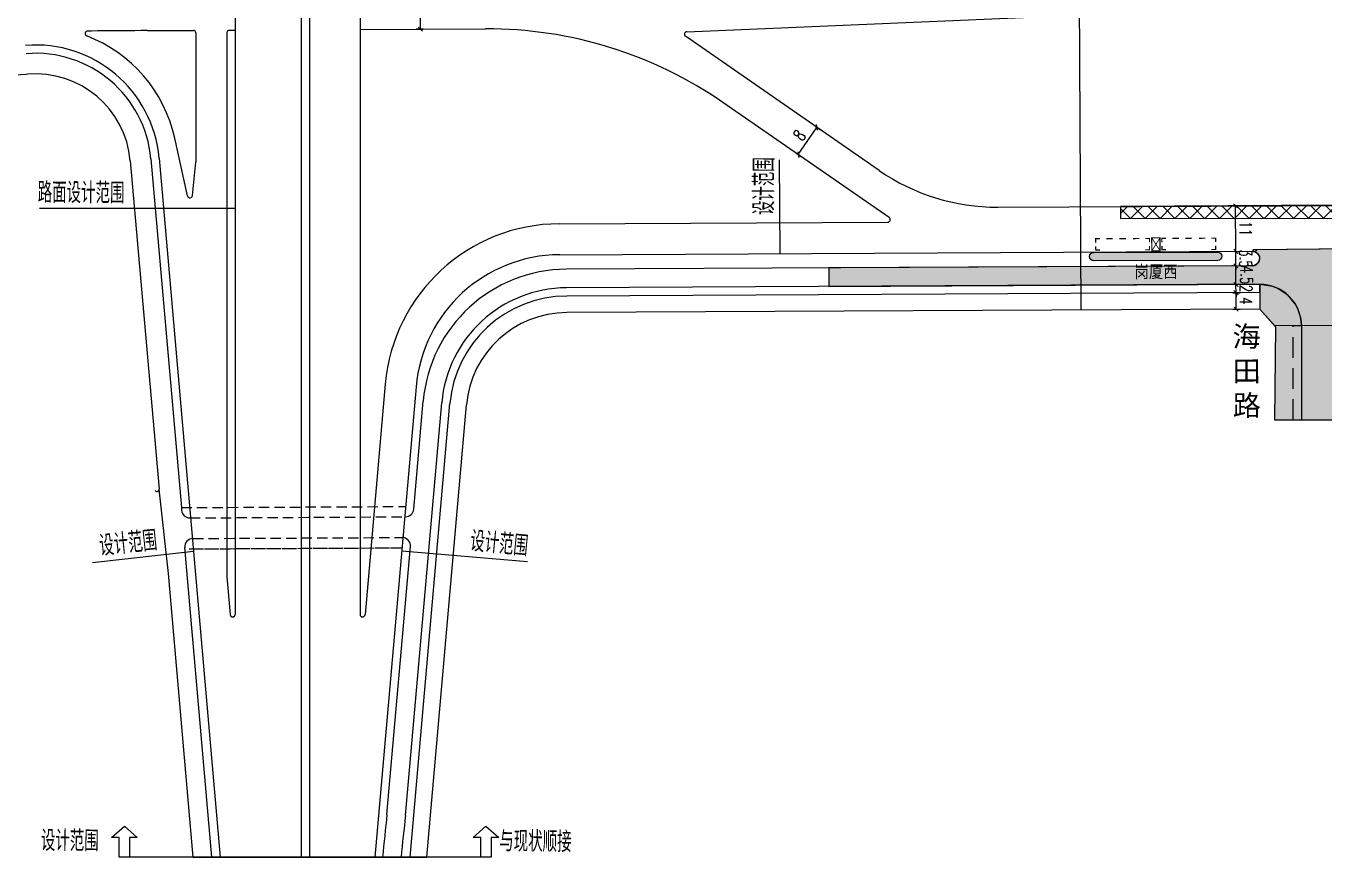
# Model space of a CAD drawing. Extents: x 113363 to 119694, y 18926 to 19620.
# Drawn here: x 115152.4 to 115466.5, y 19047 to 19248.2 of the extents above; entities that cross this region are included whole.
import ezdxf
from ezdxf.enums import TextEntityAlignment as Align

# ---------------------------------------------------------------- set-up
doc = ezdxf.new("R2010")
doc.units = 0
for name, pattern in [('CONTINOUS', [0]), ('DASHED', [0.75, 0.5, -0.25]), ('HIDDENX2', [0.75, 0.5, -0.25])]:
    doc.linetypes.add(name, pattern=pattern)
for name, color, linetype in [('FW', 4, 'Continuous'), ('SGFW', 4, 'Continuous'), ('人行道', 1, 'Continuous'), ('公交站', 3, 'Continuous'), ('地下通道', 6, 'Continuous'), ('拼接线', 7, 'Continuous'), ('树池绿化', 3, 'Continuous'), ('横断面宽度标注', 7, 'Continuous'), ('现状', 5, 'Continuous'), ('立道牙', 5, 'Continuous'), ('综合填充层', 12, 'Continuous'), ('计量填充层1', 30, 'Continuous'), ('设计范围', 4, 'Continuous'), ('路网路名', 7, 'Continuous'), ('辅助填充', 3, 'Continuous')]:
    doc.layers.add(name, color=color, linetype=linetype)
doc.styles.add('HZO', font='', dxfattribs={"height": 15})
doc.styles.add('HZTXT', font='ROMANS', dxfattribs={"width": 0.75, "bigfont": 'HZTXT'})
doc.styles.add('txtd', font='txtd.shx', dxfattribs={"width": 0.7, "bigfont": 'hztxt.shx'})
doc.styles.add('XBT', font='', dxfattribs={"width": 0.85})
doc.styles.get('HZO').set_extended_font_data('宋体')
doc.styles.get('XBT').set_extended_font_data('宋体')
doc.dimstyles.get("Standard").update_dxf_attribs({"dimtxt": 3, "dimasz": 1, "dimexe": 1, "dimexo": 0.625, "dimgap": 0.9, "dimtad": 1, "dimdsep": 46, "dimtxsty": 'txtd', "dimblk": 'OBLIQUE', "dimcen": 0.09, "dimclrd": 256, "dimadec": 0, "dimazin": 0, "dimtfac": 1, "dimtix": 1, "dimtmove": 2, "dimatfit": 3, "dimfxl": 1, "dimtolj": 1, "dimtzin": 0, "dimlwd": -1, "dimarcsym": 0})

# ---------------------------------------------------------------- blocks, each defined once
blk = doc.blocks.new('_Oblique')
at = {"color": 0, "linetype": 'ByBlock', "lineweight": -2}
blk.add_line((-0.5, -0.5), (0.5, 0.5), dxfattribs=at)
blk = doc.blocks.new('*U246')
at = {"layer": '横断面宽度标注', "color": 0, "linetype": 'CONTINOUS', "lineweight": -2, "transparency": 16777216}
for p, q in [((115444.41, 19183.6), (115446.19, 19183.6)), ((115444.43, 19179.6), (115446.21, 19179.6))]:
    blk.add_line(p, q, dxfattribs=at)
at = {"layer": '横断面宽度标注', "linetype": 'CONTINOUS', "transparency": 16777216}
blk.add_line((115445.21, 19179.6), (115445.19, 19183.6), dxfattribs=at)
for p, rotation in [((115445.19, 19183.6), 90.28557048794868), ((115445.21, 19179.6), 270.2855704879486)]:
    blk.add_blockref('_Oblique', p, dxfattribs=dict(at, rotation=rotation))
at = {"layer": '横断面宽度标注', "color": 0, "linetype": 'CONTINOUS', "transparency": 16777216, "insert": (115447.6, 19181.61), "char_height": 3, "width": 0.000000001, "attachment_point": 5, "rotation": 270.2856, "style": 'txtd'}
blk.add_mtext('\\A1;4', dxfattribs=at)
blk = doc.blocks.new('*U248')
at = {"layer": '横断面宽度标注', "color": 0, "linetype": 'CONTINOUS', "lineweight": -2, "transparency": 16777216}
for p, q in [((115444.55, 19185.6), (115444.18, 19185.59)), ((115444.41, 19183.6), (115446.19, 19183.6))]:
    blk.add_line(p, q, dxfattribs=at)
at = {"layer": '横断面宽度标注', "linetype": 'CONTINOUS', "transparency": 16777216}
for p, q in [((115445.18, 19185.6), (115445.17, 19186.6)), ((115445.19, 19183.6), (115445.18, 19185.6)), ((115445.19, 19183.6), (115445.19, 19182.6))]:
    blk.add_line(p, q, dxfattribs=at)
for p, rotation in [((115445.18, 19185.6), 270.2855704877405), ((115445.19, 19183.6), 90.2855704877405)]:
    blk.add_blockref('_Oblique', p, dxfattribs=dict(at, rotation=rotation))
at = {"layer": '横断面宽度标注', "color": 0, "linetype": 'CONTINOUS', "transparency": 16777216, "insert": (115447.58, 19184.61), "char_height": 3, "width": 0.000000001, "attachment_point": 5, "rotation": 270.2856, "style": 'txtd'}
blk.add_mtext('\\A1;2', dxfattribs=at)
blk = doc.blocks.new('*U249')
at = {"layer": '横断面宽度标注', "color": 0, "linetype": 'CONTINOUS', "lineweight": -2, "transparency": 16777216}
for p, q in [((115444.53, 19190.1), (115444.16, 19190.09)), ((115444.55, 19185.6), (115444.18, 19185.59))]:
    blk.add_line(p, q, dxfattribs=at)
at = {"layer": '横断面宽度标注', "linetype": 'CONTINOUS', "transparency": 16777216}
blk.add_line((115445.18, 19185.6), (115445.16, 19190.1), dxfattribs=at)
for p, rotation in [((115445.16, 19190.1), 90.2855704877405), ((115445.18, 19185.6), 270.2855704877405)]:
    blk.add_blockref('_Oblique', p, dxfattribs=dict(at, rotation=rotation))
at = {"layer": '横断面宽度标注', "color": 0, "linetype": 'CONTINOUS', "transparency": 16777216, "insert": (115447.78, 19187.86), "char_height": 3, "width": 0.000000001, "attachment_point": 5, "rotation": 270.2856, "style": 'txtd'}
blk.add_mtext('\\A1;4.5', dxfattribs=at)
blk = doc.blocks.new('*U250')
at = {"layer": '横断面宽度标注', "linetype": 'CONTINOUS', "transparency": 16777216}
for p, q in [((115445.14, 19193.6), (115445.13, 19194.6)), ((115445.16, 19190.1), (115445.14, 19193.6)), ((115445.16, 19190.1), (115445.16, 19189.1))]:
    blk.add_line(p, q, dxfattribs=at)
at = {"layer": '横断面宽度标注', "color": 0, "linetype": 'CONTINOUS', "lineweight": -2, "transparency": 16777216}
for p, q in [((115445.76, 19193.6), (115446.14, 19193.6)), ((115444.53, 19190.1), (115444.16, 19190.09))]:
    blk.add_line(p, q, dxfattribs=at)
at = {"layer": '横断面宽度标注', "linetype": 'CONTINOUS', "transparency": 16777216}
for p, rotation in [((115445.14, 19193.6), 270.2855704877405), ((115445.16, 19190.1), 90.2855704877405)]:
    blk.add_blockref('_Oblique', p, dxfattribs=dict(at, rotation=rotation))
at = {"layer": '横断面宽度标注', "color": 0, "linetype": 'CONTINOUS', "transparency": 16777216, "insert": (115447.55, 19191.86), "char_height": 3, "width": 0.000000001, "attachment_point": 5, "rotation": 270.2856, "style": 'txtd'}
blk.add_mtext('\\A1;3.5', dxfattribs=at)
blk = doc.blocks.new('*U251')
at = {"layer": '横断面宽度标注', "linetype": 'CONTINOUS', "transparency": 16777216}
blk.add_line((115445.14, 19193.6), (115445.08, 19204.6), dxfattribs=at)
at = {"layer": '横断面宽度标注', "color": 0, "linetype": 'CONTINOUS', "lineweight": -2, "transparency": 16777216}
for p, q in [((115445.71, 19204.6), (115446.08, 19204.6)), ((115445.76, 19193.6), (115446.14, 19193.6))]:
    blk.add_line(p, q, dxfattribs=at)
at = {"layer": '横断面宽度标注', "linetype": 'CONTINOUS', "transparency": 16777216}
for p, rotation in [((115445.08, 19204.6), 90.2855704877405), ((115445.14, 19193.6), 270.2855704877405)]:
    blk.add_blockref('_Oblique', p, dxfattribs=dict(at, rotation=rotation))
at = {"layer": '横断面宽度标注', "color": 0, "linetype": 'CONTINOUS', "transparency": 16777216, "insert": (115447.51, 19199.11), "char_height": 3, "width": 0.000000001, "attachment_point": 5, "rotation": 270.2856, "style": 'txtd'}
blk.add_mtext('\\A1;11', dxfattribs=at)
blk = doc.blocks.new('*U262')
at = {"layer": '横断面宽度标注', "color": 0, "linetype": 'CONTINOUS', "lineweight": -2, "transparency": 16777216}
for p, q in [((115248.48, 19266.13), (115246.74, 19266.12)), ((115248.57, 19247.38), (115246.84, 19247.37))]:
    blk.add_line(p, q, dxfattribs=at)
at = {"layer": '横断面宽度标注', "linetype": 'CONTINOUS', "transparency": 16777216}
blk.add_line((115247.84, 19247.38), (115247.74, 19266.13), dxfattribs=at)
for p, rotation in [((115247.74, 19266.13), 90.28595695225427), ((115247.84, 19247.38), 270.2859569522543)]:
    blk.add_blockref('_Oblique', p, dxfattribs=dict(at, rotation=rotation))
at = {"layer": '横断面宽度标注', "color": 0, "linetype": 'CONTINOUS', "transparency": 16777216, "insert": (115250.19, 19256.76), "char_height": 3, "width": 0.000000001, "attachment_point": 5, "rotation": 270.286, "style": 'txtd'}
blk.add_mtext('\\A1;18.75', dxfattribs=at)
blk = doc.blocks.new('*U5')
at = {"layer": '横断面宽度标注', "linetype": 'CONTINOUS', "transparency": 16777216}
blk.add_line((115339.25, 19217.03), (115343.8, 19223.61), dxfattribs=at)
at = {"layer": '横断面宽度标注', "color": 0, "linetype": 'CONTINOUS', "lineweight": -2, "transparency": 16777216}
for p, q in [((115343.35, 19223.92), (115344.63, 19223.04)), ((115338.8, 19217.35), (115340.07, 19216.46))]:
    blk.add_line(p, q, dxfattribs=at)
at = {"layer": '横断面宽度标注', "linetype": 'CONTINOUS', "transparency": 16777216}
for p, rotation in [((115343.8, 19223.61), 55.28575538357932), ((115339.25, 19217.03), 235.2857553835794)]:
    blk.add_blockref('_Oblique', p, dxfattribs=dict(at, rotation=rotation))
at = {"layer": '横断面宽度标注', "color": 0, "linetype": 'CONTINOUS', "transparency": 16777216, "insert": (115339.55, 19221.69), "char_height": 3, "width": 0.000000001, "attachment_point": 5, "rotation": 55.2858, "style": 'txtd'}
blk.add_mtext('\\A1;8', dxfattribs=at)
blk = doc.blocks.new('公交站台8')
at = {"layer": '公交站'}
blk.add_hatch(color=256, dxfattribs=at).paths.add_polyline_path([(14.94, -2.35, 1), (14.94, -0.35), (-15.06, -0.35, 1), (-15.06, -2.35)])
at = {"layer": '公交站', "linetype": 'Continuous'}
for points in [[(-1.56, 2.04, 0.3, 0.3, 0), (-1.57, 2.99, 0.3, 0.3, 0), (-2.58, 2.99, 0.3, 0.3, 0)], [(1, 0, 0.2, 0.2, 0), (-1.01, 3.14, 0.2, 0.2, 0)], [(0.99, 3.15, 0.2, 0.2, 0), (-1, 0, 0.2, 0.2, 0)], [(1.44, 2.04, 0.3, 0.3, 0), (1.43, 3, 0.3, 0.3, 0), (2.45, 3, 0.3, 0.3, 0)], [(5.55, 3.01, 0.3, 0.3, 0), (3.98, 3.01, 0.3, 0.3, 0)], [(8.64, 3.02, 0.3, 0.3, 0), (7.08, 3.01, 0.3, 0.3, 0)], [(11.99, 3.03, 0.3, 0.3, 0), (10.43, 3.02, 0.3, 0.3, 0)], [(14.44, 2.08, 0.3, 0.3, 0), (14.43, 3.03, 0.3, 0.3, 0), (13.42, 3.03, 0.3, 0.3, 0)], [(-14.56, 2, 0.3, 0.3, 0), (-14.57, 2.96, 0.3, 0.3, 0), (-13.55, 2.96, 0.3, 0.3, 0)], [(-14.56, 1.16, 0.3, 0.3, 0), (-14.56, 0.21, 0.3, 0.3, 0), (-13.55, 0.21, 0.3, 0.3, 0)], [(-10.45, 2.97, 0.3, 0.3, 0), (-12.02, 2.97, 0.3, 0.3, 0)], [(-7.27, 2.98, 0.3, 0.3, 0), (-8.83, 2.97, 0.3, 0.3, 0)], [(-4.01, 2.99, 0.3, 0.3, 0), (-5.57, 2.98, 0.3, 0.3, 0)], [(-1.56, 1.2, 0.3, 0.3, 0), (-1.56, 0.24, 0.3, 0.3, 0), (-2.57, 0.24, 0.3, 0.3, 0)], [(1.44, 1.2, 0.3, 0.3, 0), (1.44, 0.25, 0.3, 0.3, 0), (2.45, 0.25, 0.3, 0.3, 0)], [(14.44, 1.24, 0.3, 0.3, 0), (14.44, 0.28, 0.3, 0.3, 0), (13.43, 0.28, 0.3, 0.3, 0)]]:
    blk.add_lwpolyline(points, format="xyseb", dxfattribs=at)
blk.add_lwpolyline([(0.99, 3.15, 0.3, 0.3, 0), (-1.01, 3.14, 0.3, 0.3, 0), (-1, 0, 0.3, 0.3, 0), (1, 0, 0.3, 0.3, 0)], format="xyseb", close=True, dxfattribs=at)
at = {"layer": '公交站'}
blk.add_lwpolyline([(14.94, -0.35, -1), (14.94, -2.35), (-15.06, -2.35, -1), (-15.06, -0.35)], format="xyb", close=True, dxfattribs=at)
at = {"layer": '公交站', "style": 'XBT', "width": 0.85}
blk.add_attdef('公交站台', text='', height=3, dxfattribs=at).set_placement((-7.29, -7.56), align=Align.BOTTOM_LEFT)

msp = doc.modelspace()

# ---------------------------------------------------------------- hatches: boundary and pattern name
at = {"layer": '综合填充层', "linetype": 'CONTINOUS'}
h = msp.add_hatch(dxfattribs=at)
h.set_pattern_fill('CROSS', color=256, scale=0.25, style=0)
h.paths.add_polyline_path([(115346.677, 19189.599), (115346.699, 19185.108), (115450.95, 19185.628), (115450.98, 19179.628), (115454.75, 19175.311), (115454.5, 19152.858), (115483.5, 19152.858), (115483.5, 19175.808), (115486.98, 19179.807), (115630.113, 19180.621), (115630.061, 19191.021), (115509.784, 19190.421), (115509.579, 19193.92), (115506.242, 19194.561), (115449.234, 19193.968), (115449.401, 19193.604), (115450.011, 19193.403), (115450.536, 19192.962), (115450.854, 19192.342), (115450.903, 19191.631), (115450.551, 19190.795), (115449.914, 19190.286), (115449.178, 19190.119)])
at = {"layer": '计量填充层1'}
h = msp.add_hatch(dxfattribs=at)
h.set_pattern_fill('NET', color=256, scale=0.8, angle=45, style=0)
h.paths.add_polyline_path([(115584.341, 19249.806), (115584.017, 19249.577), (115533.862, 19214.084), (115530.917, 19212.152), (115526.992, 19210.004), (115524.675, 19208.941), (115518.98, 19206.898), (115516.582, 19206.263), (115513.444, 19205.62), (115511.543, 19205.331), (115508.15, 19204.999), (115417.261, 19204.46), (115417.258, 19201.586), (115530.942, 19201.632), (115530.434, 19202.212), (115530.399, 19202.71), (115530.608, 19203.161), (115561.725, 19225.226), (115567.502, 19228.953), (115572.276, 19231.536), (115576.305, 19233.404), (115582.26, 19235.691), (115587.005, 19237.137), (115591.233, 19238.16), (115596.705, 19239.131), (115602.176, 19239.716), (115607.538, 19239.923), (115733.31, 19240.55), (115754.875, 19240.689), (115755.189, 19240.633), (115755.523, 19240.249), (115755.509, 19240.011), (115757.43, 19241.509), (115759.818, 19243.443), (115762.517, 19245.301), (115766.294, 19247.359), (115768.302, 19248.286), (115771.878, 19249.539), (115769.07, 19249.285), (115765.79, 19248.988), (115761.057, 19248.559), (115757.512, 19248.256), (115754.144, 19248.154), (115703.128, 19247.9), (115674.717, 19247.758), (115637.596, 19247.573), (115625.028, 19247.51), (115612.834, 19247.449), (115603.407, 19247.235), (115599.228, 19246.989), (115596.651, 19246.693), (115596.089, 19247.143), (115596.424, 19247.661), (115600.158, 19248.842), (115605.732, 19250.24), (115609.649, 19250.973), (115612.713, 19251.407), (115614.499, 19251.605), (115615.796, 19251.723), (115618.756, 19251.913), (115584.368, 19251.991), (115584.561, 19251.647), (115584.907, 19251.271), (115585.017, 19250.903), (115584.996, 19250.578), (115584.825, 19250.21)])

# ---------------------------------------------------------------- linework, layer by layer
at = {"layer": 'FW', "linetype": 'CONTINOUS'}
for p, q in [((115407.707, 19179.412), (115406.705, 19380.135)), ((115334.876, 19193.049), (115334.762, 19215.799)), ((115155.657, 19204.027), (115203, 19204.027)), ((115192.934, 19120.972), (115168.473, 19118.23)), ((115243.331, 19121.153), (115273.715, 19118.495))]:
    msp.add_line(p, q, dxfattribs=at)
at = {"layer": '人行道', "ltscale": 10}
for p, q in [((115177.633, 19215.553), (115184.59, 19136.038)), ((115450.98, 19179.628), (115283.249, 19178.792)), ((115454.5, 19175.628), (115450.98, 19179.628)), ((115454.5, 19175.628), (115483.5, 19175.808)), ((115249.39, 19046.991), (115258.965, 19156.428)), ((115186.879, 19115.614), (115184.59, 19136.038)), ((115192.883, 19046.991), (115186.879, 19115.614))]:
    msp.add_line(p, q, dxfattribs=at)
msp.add_lwpolyline([(115152.728, 19236.462), (115152.462, 19236.449), (115151.045, 19236.374), (115149.633, 19236.291), (115148.227, 19236.202), (115146.825, 19236.106), (115145.429, 19236.003), (115144.039, 19235.891), (115142.653, 19235.772), (115141.274, 19235.645), (115139.9, 19235.509), (115138.531, 19235.365), (115137.168, 19235.212), (115136.69, 19235.154)], dxfattribs=at)
for centre, radius, start, end in [((115154.72, 19213.549), 23, 5.00006, 94.969), ((115283.372, 19154.292), 24.5, 90.28557, 175.00007)]:
    msp.add_arc(centre, radius, start, end, dxfattribs=at)
at = {"layer": '地下通道', "linetype": 'HIDDENX2', "ltscale": 5}
for p, q in [((115189.999, 19131.577), (115244.267, 19131.847)), ((115189.999, 19131.577), (115244.267, 19131.847)), ((115192.06, 19129.087), (115244.233, 19129.347)), ((115192.06, 19129.087), (115244.233, 19129.347)), ((115192.827, 19124.091), (115243.425, 19124.343)), ((115192.827, 19124.091), (115243.425, 19124.343)), ((115191.878, 19121.586), (115243.391, 19121.843)), ((115192.88, 19121.591), (115243.391, 19121.843))]:
    msp.add_line(p, q, dxfattribs=at)
at = {"layer": '拼接线'}
msp.add_line((115407.707, 19179.412), (115406.705, 19380.135), dxfattribs=at)
at = {"layer": '树池绿化'}
for p, q in [((115182.614, 19215.989), (115189.999, 19131.577)), ((115182.614, 19215.989), (115189.999, 19131.577)), ((115450.96, 19183.628), (115450.95, 19185.628)), ((115450.96, 19183.628), (115450.95, 19185.628)), ((115450.96, 19183.628), (115283.23, 19182.792)), ((115450.96, 19183.628), (115283.23, 19182.792)), ((115245.375, 19046.991), (115254.98, 19156.776)), ((115245.375, 19046.991), (115254.98, 19156.776))]:
    msp.add_line(p, q, dxfattribs=at)
at = {"layer": '树池绿化', "linetype": 'DASHED', "ltscale": 10}
msp.add_line((115459, 19152.858), (115459, 19175.628), dxfattribs=at)
at = {"layer": '树池绿化', "ltscale": 10}
msp.add_line((115459, 19175.628), (115461, 19175.628), dxfattribs=at)
at = {"layer": '树池绿化'}
for centre, radius, start, end in [((115154.72, 19213.549), 28, 5.00006, 94.69827), ((115154.72, 19213.549), 28, 5.00006, 94.69827), ((115283.372, 19154.292), 28.5, 90.28557, 175.00007), ((115283.372, 19154.292), 28.5, 90.28557, 175.00007)]:
    msp.add_arc(centre, radius, start, end, dxfattribs=at)
at = {"layer": '现状'}
for p, q in [((115203, 19271.978), (115203, 19105.718)), ((115203, 19271.978), (115203, 19105.718)), ((115219, 19271.978), (115219, 19046.991)), ((115219, 19271.978), (115219, 19046.991)), ((115221, 19271.978), (115221, 19046.991)), ((115221, 19271.978), (115221, 19046.991)), ((115233.25, 19271.978), (115233.25, 19105.72)), ((115312.286, 19246.755), (115410.736, 19250.94)), ((115193.5, 19246.503), (115193.5, 19215.162)), ((115201, 19246.547), (115201, 19114.836)), ((115358.81, 19213.211), (115311.97, 19245.662)), ((115361.273, 19201.772), (115321.023, 19229.657)), ((115361.273, 19201.772), (115321.039, 19229.647)), ((115191.513, 19207.035), (115188.397, 19221.04)), ((115192.696, 19207.105), (115193.5, 19215.162)), ((115387.534, 19204.312), (115505.229, 19204.899)), ((115281.458, 19200.283), (115360.934, 19200.679)), ((115281.458, 19200.283), (115360.934, 19200.679)), ((115281.495, 19192.783), (115449.16, 19193.619)), ((115449.178, 19190.119), (115283.197, 19189.292)), ((115450.95, 19185.628), (115283.22, 19184.792)), ((115239.331, 19161.488), (115234.448, 19105.668)), ((115239.331, 19161.488), (115234.448, 19105.668)), ((115246.803, 19160.834), (115236.843, 19046.991)), ((115244.25, 19057.078), (115252.988, 19156.951)), ((115246.215, 19131.173), (115248.505, 19157.343)), ((115189.999, 19131.577), (115190.057, 19130.913)), ((115239.75, 19057.274), (115245.427, 19122.169)), ((115201, 19114.836), (115201.802, 19105.666))]:
    msp.add_line(p, q, dxfattribs=at)
at = {"layer": '现状', "ltscale": 10}
for p, q in [((115184.606, 19216.163), (115199.407, 19046.991)), ((115197.4, 19046.991), (115190.845, 19121.916))]:
    msp.add_line(p, q, dxfattribs=at)
at = {"layer": '现状'}
msp.add_lwpolyline([(115181.786, 19247.039), (115180.27, 19247.032), (115178.757, 19247.024), (115177.246, 19247.015), (115175.738, 19247.005), (115174.232, 19246.994), (115172.729, 19246.981), (115171.229, 19246.967), (115169.73, 19246.95), (115168.235, 19246.93), (115167.242, 19246.914)], dxfattribs=at)
for centre, radius, start, end in [((115167.3, 19246.317), 0.6, 86.25662, 248.99847), ((115154.72, 19213.549), 34.5, 12.54179, 68.99847), ((115192.9, 19246.503), 0.6, 0, 90.28596), ((115201.6, 19246.547), 0.6, 90.28596, 180), ((115264.075, 19147.457), 100, 55.28576, 90.28596), ((115312.312, 19246.155), 0.6, 92.43465, 235.28576), ((115154.72, 19213.549), 30, 5.00006, 94.69827), ((115387.284, 19254.311), 50, 235.28576, 270.28568), ((115192.099, 19207.165), 0.6, 192.54179, 354.29839), ((115360.931, 19201.279), 0.6, 270.28568, 55.28576), ((115360.931, 19201.279), 0.6, 270.28568, 55.28576), ((115281.67, 19157.784), 42.5, 90.28568, 175.00001), ((115281.67, 19157.784), 42.5, 90.28568, 175.00001), ((115281.67, 19157.784), 35, 90.28568, 175.00001), ((115449.169, 19191.869), 1.75, 270.28546, 90.28568), ((115283.372, 19154.292), 35, 90.28557, 175.00007), ((115283.372, 19154.292), 30.5, 90.28557, 175.00007), ((115192.05, 19131.087), 2, 185.00006, 270.28557), ((115244.223, 19131.347), 2, 270.28557, 355.00007), ((115243.435, 19122.343), 2, 355.00007, 90.28557), ((115202.4, 19105.724), 0.6, 184.99986, 0), ((115202.4, 19105.718), 0.6, 185.00006, 0), ((115233.85, 19105.722), 0.6, 180, 355.00007), ((115233.85, 19105.72), 0.6, 180, 355.00001), ((115233.85, 19105.72), 0.6, 180, 355.00001), ((115811.081, 18992.612), 574.978, 173.542879, 174.573159), ((115726.07, 18999.591), 485.237, 173.19617, 174.39425)]:
    msp.add_arc(centre, radius, start, end, dxfattribs=at)
at = {"layer": '现状', "ltscale": 10}
for centre, radius, start, end in [((115184.092, 19135.994), 0.5, 217.59188, 5.00006), ((115192.837, 19122.091), 2, 90.28557, 184.99986)]:
    msp.add_arc(centre, radius, start, end, dxfattribs=at)
at = {"layer": '立道牙'}
for p, q in [((115181.785, 19247.048), (115192.897, 19247.103)), ((115201.597, 19247.147), (115203.094, 19247.154)), ((115233.344, 19247.305), (115263.576, 19247.456))]:
    msp.add_line(p, q, dxfattribs=at)
msp.add_arc((115451, 19175.628), 10, 0, 90.28557, dxfattribs=at)
at = {"layer": '综合填充层', "linetype": 'CONTINOUS'}
msp.add_lwpolyline([(115346.677, 19189.599), (115346.699, 19185.108), (115450.95, 19185.628), (115450.98, 19179.628), (115454.75, 19175.311), (115454.5, 19152.858), (115483.5, 19152.858), (115483.5, 19175.808), (115486.98, 19179.807), (115630.113, 19180.621), (115630.061, 19191.021), (115509.784, 19190.421), (115509.579, 19193.92), (115506.242, 19194.561), (115449.234, 19193.968), (115449.401, 19193.604), (115450.011, 19193.403), (115450.536, 19192.962), (115450.854, 19192.342), (115450.903, 19191.631), (115450.551, 19190.795), (115449.914, 19190.286), (115449.178, 19190.119)], close=True, dxfattribs=at)
at = {"layer": '计量填充层1'}
msp.add_lwpolyline([(115508.15, 19204.999), (115417.261, 19204.46), (115417.258, 19201.586), (115530.942, 19201.632)], dxfattribs=at)
at = {"layer": '设计范围', "linetype": 'DASHED', "ltscale": 10}
msp.add_line((115454.5, 19152.858), (115483.5, 19152.858), dxfattribs=at)
at = {"layer": '设计范围', "linetype": 'Continuous'}
for p, q in [((115173.116, 19051.744), (115176.215, 19054.489)), ((115176.215, 19054.489), (115179.308, 19051.738)), ((115260.604, 19051.747), (115263.703, 19054.491)), ((115263.703, 19054.491), (115266.797, 19051.74)), ((115174.956, 19051.742), (115173.116, 19051.744)), ((115174.951, 19046.991), (115174.956, 19051.742)), ((115177.468, 19051.739), (115177.463, 19046.988)), ((115179.308, 19051.738), (115177.468, 19051.739)), ((115262.445, 19051.745), (115260.604, 19051.747)), ((115262.44, 19046.993), (115262.445, 19051.745)), ((115264.956, 19051.742), (115264.951, 19046.991)), ((115266.797, 19051.74), (115264.956, 19051.742)), ((115264.951, 19046.991), (115174.951, 19046.991)), ((115177.463, 19046.988), (115174.951, 19046.991)), ((115177.463, 19046.988), (115174.951, 19046.991)), ((115264.951, 19046.991), (115262.44, 19046.993)), ((115264.951, 19046.991), (115262.44, 19046.993))]:
    msp.add_line(p, q, dxfattribs=at)
at = {"layer": '设计范围', "linetype": 'CONTINOUS'}
msp.add_line((115192.883, 19046.991), (115249.39, 19046.991), dxfattribs=at)
msp.add_line((115192.883, 19046.991), (115249.39, 19046.991), dxfattribs=at)
at = {"layer": '辅助填充', "linetype": 'CONTINOUS'}
msp.add_lwpolyline([(115487.85, 19194.369), (115450.141, 19193.978), (115449.847, 19193.482), (115450.367, 19193.104), (115450.856, 19192.315), (115450.827, 19191.451), (115450.349, 19190.634), (115449.678, 19190.195), (115448.038, 19190.113), (115346.677, 19189.599), (115346.699, 19185.108), (115450.95, 19185.628), (115454.021, 19185.161), (115455.414, 19184.601), (115457.541, 19183.192), (115459.681, 19180.591), (115460.052, 19179.878), (115460.864, 19177.273), (115461, 19175.628), (115461, 19152.858), (115477, 19152.858)], dxfattribs=at)

# ---------------------------------------------------------------- block references
at = {"layer": '公交站'}
ref = msp.add_blockref('公交站台8', (115425.819, 19193.736), dxfattribs=dict(at, rotation=0.14229034333268))
ref.add_attrib('公交站台', '岗厦西', dxfattribs={"height": 3, "rotation": 0.14229, "style": 'XBT', "width": 0.85}).set_placement((115420.628, 19186.286), align=Align.BOTTOM_LEFT)

# ---------------------------------------------------------------- texts
at = {"layer": 'SGFW', "linetype": 'Continuous', "style": 'HZTXT', "width": 0.7}
for s, rotation, p in [('设计范围', 89.75562, (115333.471, 19202.37, 145)), ('路面设计范围', 359.46994, (115155.211, 19205.381, 145)), ('设计范围', 5.86565, (115170.416, 19119.815, 145)), ('设计范围', 354.47001, (115259.706, 19121.084, 145))]:
    msp.add_text(s, height=5, rotation=rotation, dxfattribs=at).set_placement(p)
for tag, text, p in [('设计范围', '设计范围', (115155.967, 19046.991)), ('与现状顺接', '与现状顺接', (115266.879, 19046.836))]:
    msp.add_attdef(tag, text=text, height=5, rotation=359.46994, dxfattribs=at).set_placement(p, align=Align.BOTTOM_LEFT)
at = {"layer": '路网路名', "insert": (115444.322, 19175.489), "char_height": 5, "width": 6, "attachment_point": 1, "rotation": 0.19573, "style": 'HZO'}
msp.add_mtext('海田路', dxfattribs=at)

# ---------------------------------------------------------------- dimensions: what is measured, and where the dimension line sits
at = {"layer": '横断面宽度标注', "linetype": 'CONTINOUS'}
for p1, p2, distance, picture, middle in [((115249.194, 19247.384), (115249.1, 19266.134), 1.357, '*U262', (115250.19, 19256.764)), ((115338.282, 19217.701), (115342.837, 19224.277), -1.176, '*U5', (115339.553, 19221.686)), ((115443.8, 19179.592), (115443.78, 19183.592), -1.408, '*U246', (115447.598, 19181.611))]:
    dim = msp.add_aligned_dim(p1=p1, p2=p2, distance=distance, dimstyle='Standard', dxfattribs=at)
    dim.commit()
    dim.dimension.update_dxf_attribs({"geometry": picture, "text_midpoint": middle})
for base, p1, p2, picture, middle in [((115445.083, 19204.599), (115445.138, 19193.599), (115445.083, 19204.599), '*U251', (115447.511, 19199.111)), ((115445.138, 19193.599), (115445.156, 19190.099), (115445.138, 19193.599), '*U250', (115447.547, 19191.861)), ((115445.178, 19185.599), (115443.78, 19183.592), (115445.178, 19185.599), '*U248', (115447.583, 19184.611))]:
    dim = msp.add_linear_dim(base=base, p1=p1, p2=p2, angle=270.28557, dimstyle='Standard', dxfattribs=at)
    dim.commit()
    dim.dimension.update_dxf_attribs({"geometry": picture, "text_midpoint": middle})
dim = msp.add_linear_dim(base=(115445.156, 19190.099), p1=(115445.178, 19185.599), p2=(115445.156, 19190.099), angle=270.28557, dimstyle='Standard', dxfattribs=at)
dim.commit()
dim.dimension.update_dxf_attribs({"geometry": '*U249', "text_midpoint": (115447.777, 19187.862), "dimtype": 160})

doc.saveas('drawing.dxf')
